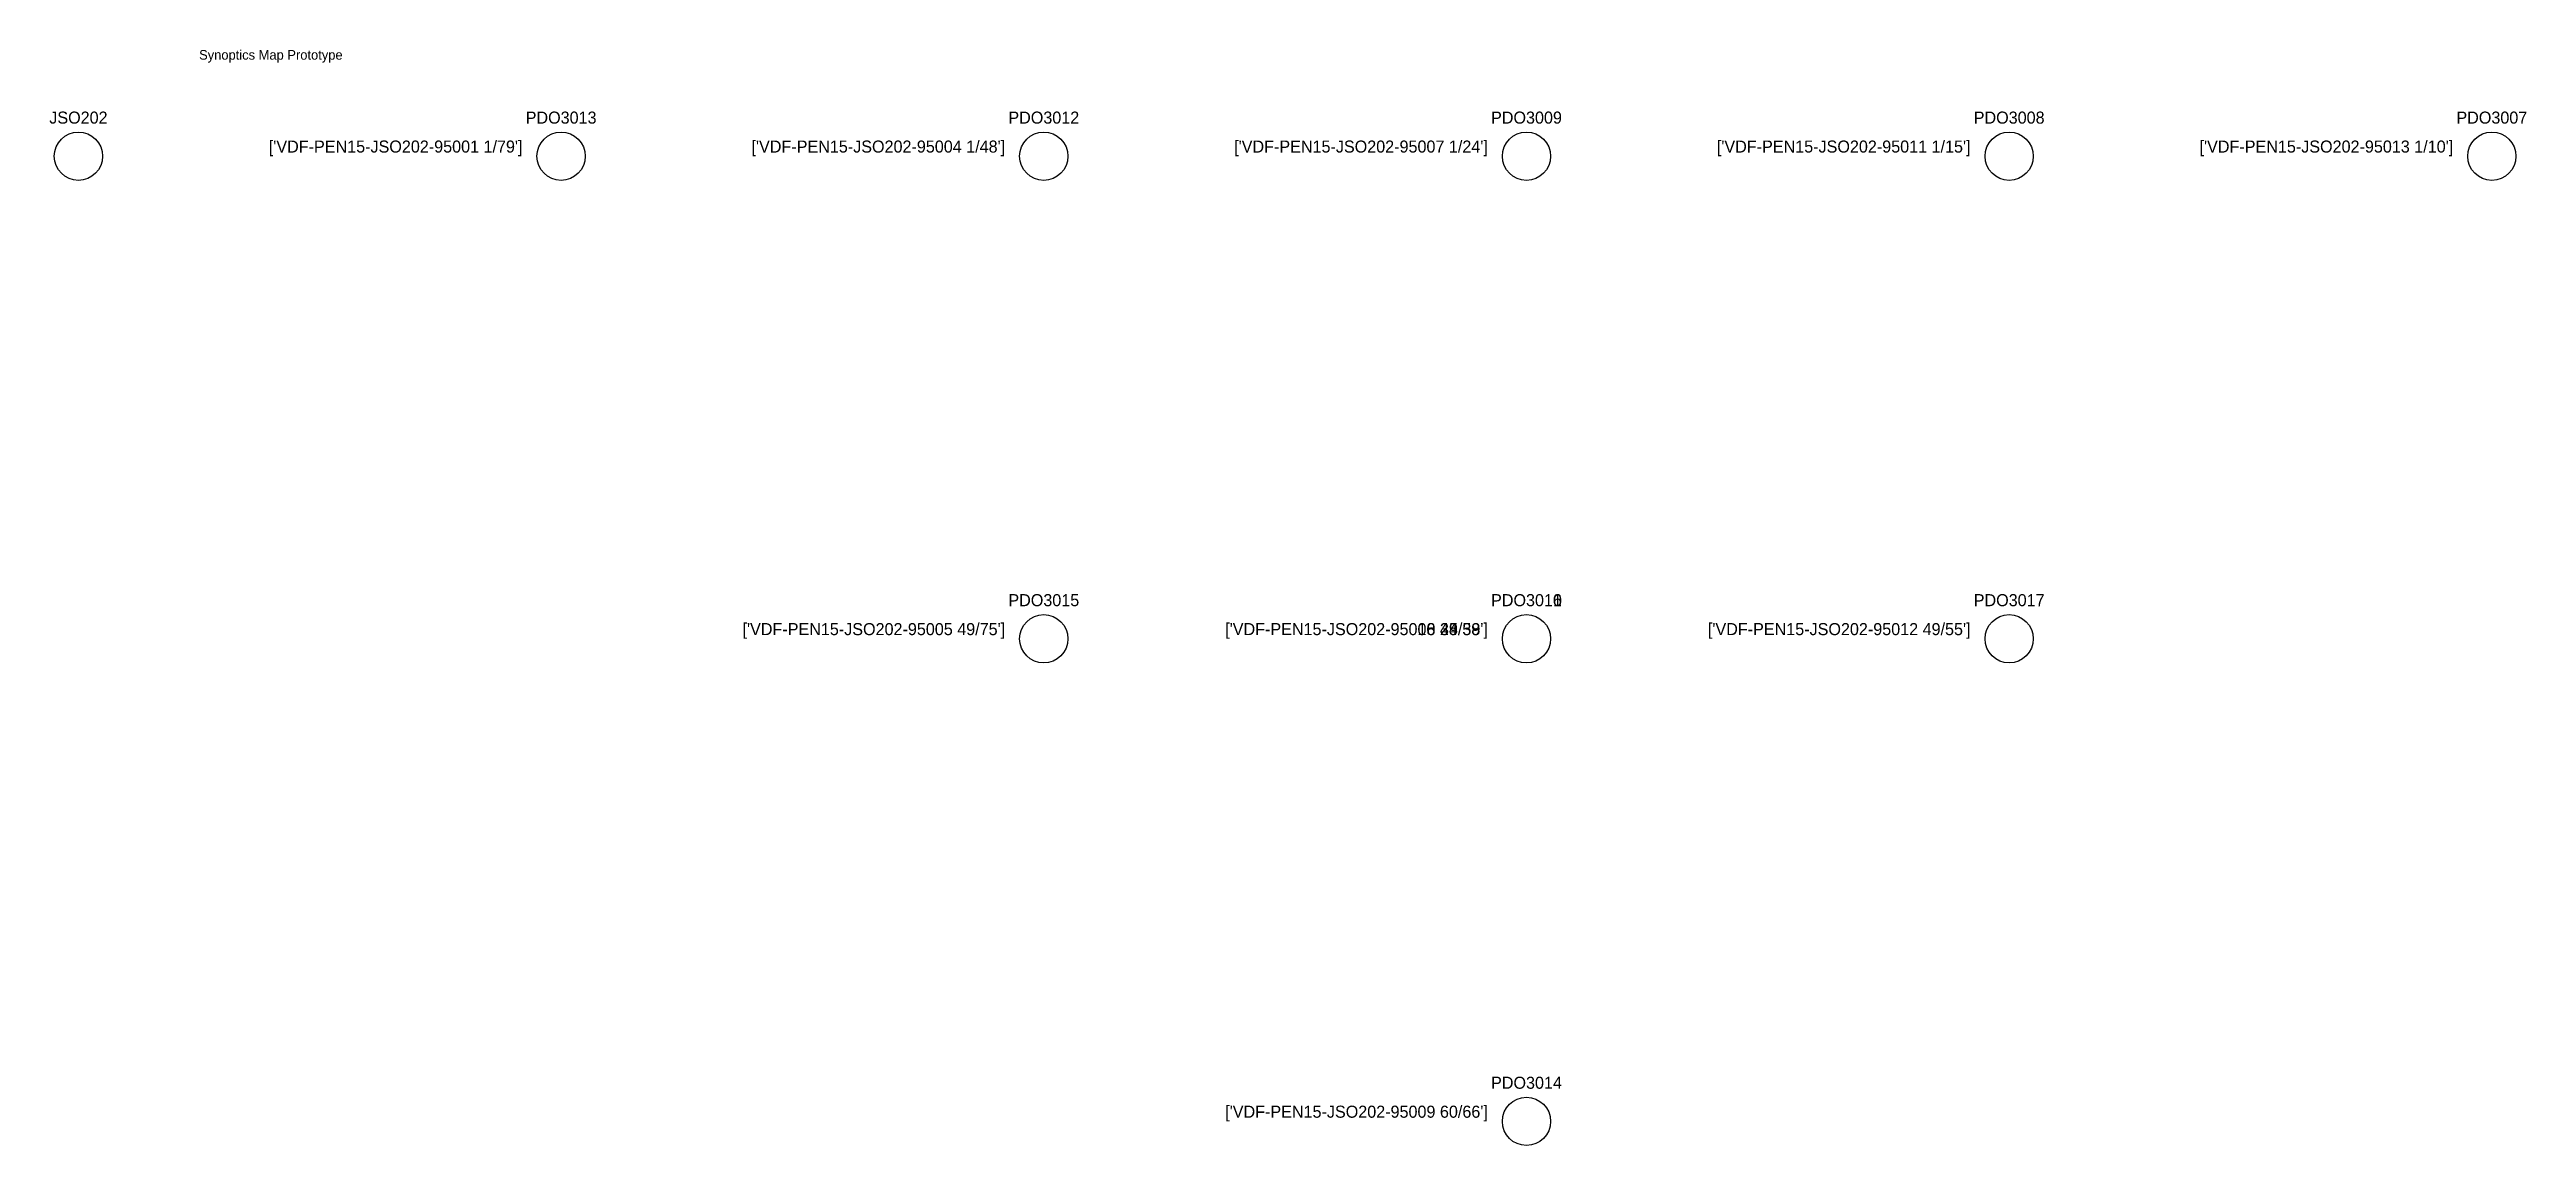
# Model space of a CAD drawing. Header units: metres. Extents: x -6 to 507, y -705 to 22.
# Drawn here: x -6 to 507, y -205 to 22 of the extents above; entities outside this region: 2.
import ezdxf
from ezdxf.enums import TextEntityAlignment as Align

# ---------------------------------------------------------------- set-up
doc = ezdxf.new("R2010")
doc.units = ezdxf.units.M
doc.layers.add('SINOP_JSFO', color=30, linetype='Continuous')
doc.layers.add('SINOP_PDO', color=4, linetype='Continuous')

# ---------------------------------------------------------------- blocks, each defined once
blk = doc.blocks.new('JSO')
at = {"layer": 'SINOP_JSFO'}
blk.add_circle((0, 0), 0.5, dxfattribs=at)
blk = doc.blocks.new('PDO')
at = {"layer": 'SINOP_PDO'}
blk.add_circle((0, 0), 0.5, dxfattribs=at)

msp = doc.modelspace()

# ---------------------------------------------------------------- block references
at = {"layer": 'SINOP_JSFO'}
ref = msp.add_blockref('JSO', (0, 0), dxfattribs=dict(at, xscale=10, yscale=10))
ref.add_attrib('TIPO', 'JSO202', dxfattribs={"height": 2.5}).set_placement((0, 8), align=Align.MIDDLE_CENTER)
at = {"layer": 'SINOP_PDO'}
ref = msp.add_blockref('PDO', (100, 0), dxfattribs=dict(at, xscale=10, yscale=10))
ref.add_attrib('TIPO', 'PDO3013', dxfattribs={"height": 2.5}).set_placement((100, 8), align=Align.MIDDLE_CENTER)
ref.add_attrib('CABO', "['VDF-PEN15-JSO202-95001 1/79']", dxfattribs={"height": 2.5}).set_placement((92, 0), align=Align.BOTTOM_RIGHT)
ref = msp.add_blockref('PDO', (200, 0), dxfattribs=dict(at, xscale=10, yscale=10))
ref.add_attrib('TIPO', 'PDO3012', dxfattribs={"height": 2.5}).set_placement((200, 8), align=Align.MIDDLE_CENTER)
ref.add_attrib('CABO', "['VDF-PEN15-JSO202-95004 1/48']", dxfattribs={"height": 2.5}).set_placement((192, 0), align=Align.BOTTOM_RIGHT)
ref = msp.add_blockref('PDO', (300, 0), dxfattribs=dict(at, xscale=10, yscale=10))
ref.add_attrib('TIPO', 'PDO3009', dxfattribs={"height": 2.5}).set_placement((300, 8), align=Align.MIDDLE_CENTER)
ref.add_attrib('CABO', "['VDF-PEN15-JSO202-95007 1/24']", dxfattribs={"height": 2.5}).set_placement((292, 0), align=Align.BOTTOM_RIGHT)
ref = msp.add_blockref('PDO', (400, 0), dxfattribs=dict(at, xscale=10, yscale=10))
ref.add_attrib('TIPO', 'PDO3008', dxfattribs={"height": 2.5}).set_placement((400, 8), align=Align.MIDDLE_CENTER)
ref.add_attrib('CABO', "['VDF-PEN15-JSO202-95011 1/15']", dxfattribs={"height": 2.5}).set_placement((392, 0), align=Align.BOTTOM_RIGHT)
ref = msp.add_blockref('PDO', (500, 0), dxfattribs=dict(at, xscale=10, yscale=10))
ref.add_attrib('TIPO', 'PDO3007', dxfattribs={"height": 2.5}).set_placement((500, 8), align=Align.MIDDLE_CENTER)
ref.add_attrib('CABO', "['VDF-PEN15-JSO202-95013 1/10']", dxfattribs={"height": 2.5}).set_placement((492, 0), align=Align.BOTTOM_RIGHT)
ref = msp.add_blockref('PDO', (200, -100), dxfattribs=dict(at, xscale=10, yscale=10))
ref.add_attrib('TIPO', 'PDO3015', dxfattribs={"height": 2.5}).set_placement((200, -92), align=Align.MIDDLE_CENTER)
ref.add_attrib('CABO', "['VDF-PEN15-JSO202-95005 49/75']", dxfattribs={"height": 2.5}).set_placement((192, -100), align=Align.BOTTOM_RIGHT)
ref = msp.add_blockref('PDO', (300, -100), dxfattribs=dict(at, xscale=10, yscale=10))
ref.add_attrib('TIPO', 'PDO3011', dxfattribs={"height": 2.5}).set_placement((300, -92), align=Align.MIDDLE_CENTER)
ref.add_attrib('CABO', "['VDF-PEN15-JSO202-95008 25/33']", dxfattribs={"height": 2.5}).set_placement((292, -100), align=Align.BOTTOM_RIGHT)
ref = msp.add_blockref('PDO', (300, -100), dxfattribs=dict(at, xscale=10, yscale=10))
ref.add_attrib('TIPO', 'PDO3010', dxfattribs={"height": 2.5}).set_placement((300, -92), align=Align.MIDDLE_CENTER)
ref.add_attrib('CABO', "['VDF-PEN15-JSO202-95006 34/38']", dxfattribs={"height": 2.5}).set_placement((292, -100), align=Align.BOTTOM_RIGHT)
ref = msp.add_blockref('PDO', (300, -100), dxfattribs=dict(at, xscale=10, yscale=10))
ref.add_attrib('TIPO', 'PDO3016', dxfattribs={"height": 2.5}).set_placement((300, -92), align=Align.MIDDLE_CENTER)
ref.add_attrib('CABO', "['VDF-PEN15-JSO202-95010 49/59']", dxfattribs={"height": 2.5}).set_placement((292, -100), align=Align.BOTTOM_RIGHT)
ref = msp.add_blockref('PDO', (400, -100), dxfattribs=dict(at, xscale=10, yscale=10))
ref.add_attrib('TIPO', 'PDO3017', dxfattribs={"height": 2.5}).set_placement((400, -92), align=Align.MIDDLE_CENTER)
ref.add_attrib('CABO', "['VDF-PEN15-JSO202-95012 49/55']", dxfattribs={"height": 2.5}).set_placement((392, -100), align=Align.BOTTOM_RIGHT)
ref = msp.add_blockref('PDO', (300, -200), dxfattribs=dict(at, xscale=10, yscale=10))
ref.add_attrib('TIPO', 'PDO3014', dxfattribs={"height": 2.5}).set_placement((300, -192), align=Align.MIDDLE_CENTER)
ref.add_attrib('CABO', "['VDF-PEN15-JSO202-95009 60/66']", dxfattribs={"height": 2.5}).set_placement((292, -200), align=Align.BOTTOM_RIGHT)
ref = msp.add_blockref('PDO', (100, -600), dxfattribs=dict(at, xscale=10, yscale=10))
ref.add_attrib('TIPO', 'PDO3018', dxfattribs={"height": 2.5}).set_placement((100, -592), align=Align.MIDDLE_CENTER)
ref.add_attrib('CABO', "['VDF-PEN15-JSO202-95002 1/5']", dxfattribs={"height": 2.5}).set_placement((92, -600), align=Align.BOTTOM_RIGHT)
ref = msp.add_blockref('PDO', (100, -700), dxfattribs=dict(at, xscale=10, yscale=10))
ref.add_attrib('TIPO', 'PDO3019', dxfattribs={"height": 2.5}).set_placement((100, -692), align=Align.MIDDLE_CENTER)
ref.add_attrib('CABO', "['VDF-PEN15-JSO202-95003 1/5']", dxfattribs={"height": 2.5}).set_placement((92, -700), align=Align.BOTTOM_RIGHT)

# ---------------------------------------------------------------- texts
msp.add_text('Synoptics Map Prototype', height=2).set_placement((25, 20))

doc.saveas('drawing.dxf')
